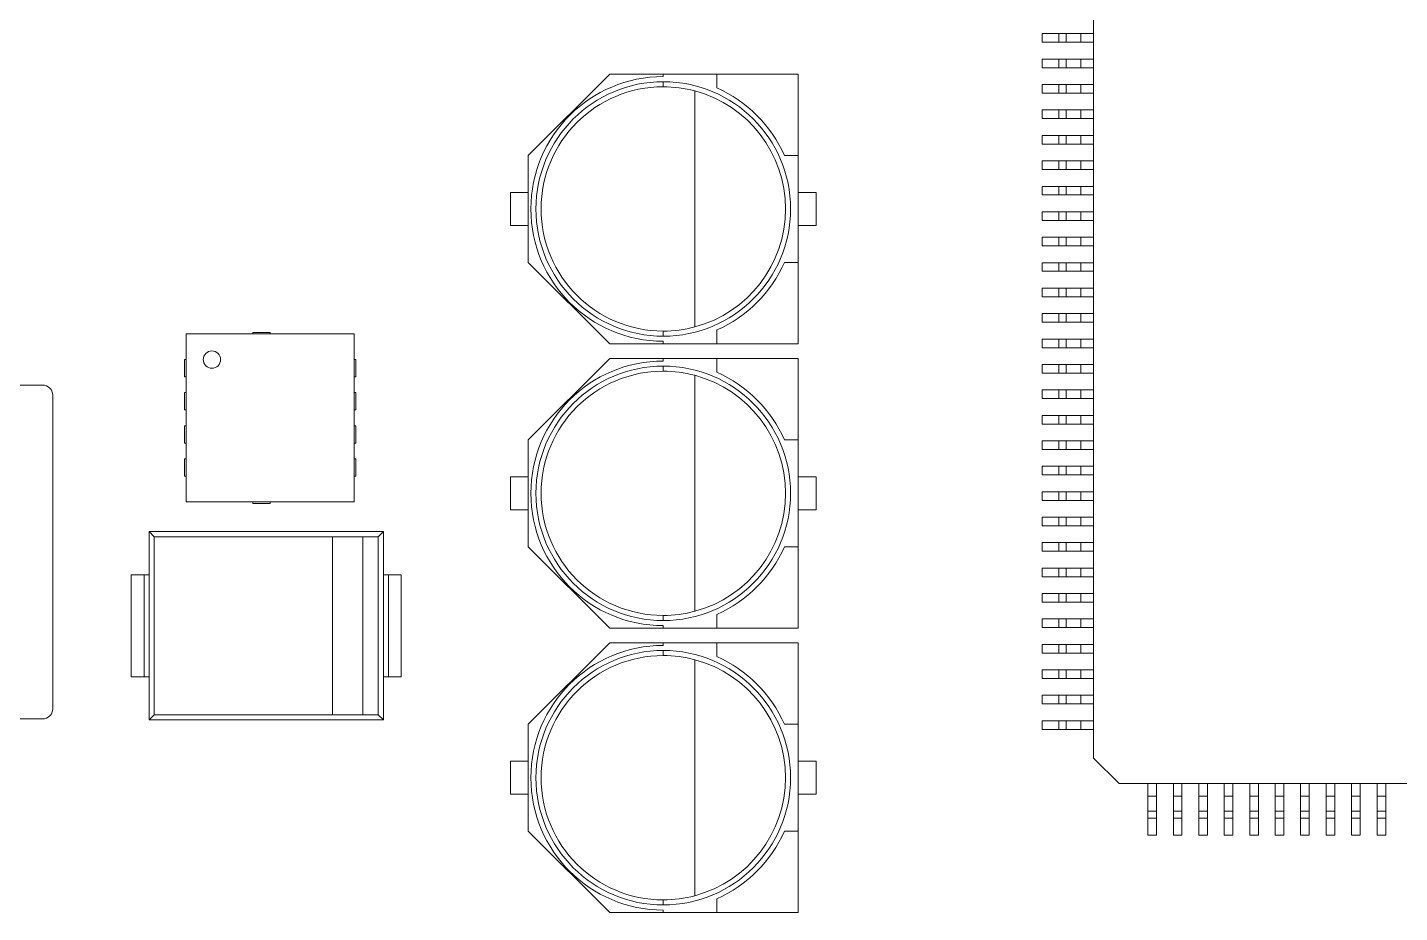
# Model space of a CAD drawing. Header units: millimetres. Extents: x 4 to 289, y 68 to 174.
# Drawn here: x 61.73 to 88.67, y 100.2 to 117.6 of the extents above; entities that cross this region are included whole.
import ezdxf

# ---------------------------------------------------------------- set-up
doc = ezdxf.new("R2010")
doc.units = ezdxf.units.MM
doc.layers.add('1', color=7, linetype='Continuous', true_color=0xffffff)

msp = doc.modelspace()

# ---------------------------------------------------------------- linework, layer by layer
at = {"layer": '1', "color": 155, "linetype": 'Continuous', "lineweight": 18}
for p, q in [((82.664, 122.039), (82.664, 103.239)), ((81.983, 117.474), (81.653, 117.474)), ((81.653, 117.474), (81.653, 117.304)), ((81.983, 117.304), (81.653, 117.304)), ((82.124, 117.474), (81.983, 117.474)), ((82.124, 117.304), (81.983, 117.304)), ((82.414, 117.474), (82.124, 117.474)), ((82.124, 117.474), (82.124, 117.304)), ((82.414, 117.304), (82.124, 117.304)), ((82.664, 117.474), (82.414, 117.474)), ((82.664, 117.304), (82.414, 117.304)), ((81.983, 116.974), (81.653, 116.974)), ((81.653, 116.974), (81.653, 116.804)), ((82.124, 116.974), (81.983, 116.974)), ((82.414, 116.974), (82.124, 116.974)), ((82.124, 116.974), (82.124, 116.804)), ((82.664, 116.974), (82.414, 116.974)), ((73.163, 116.68), (71.563, 115.08)), ((74.213, 116.68), (73.163, 116.68)), ((75.263, 116.68), (74.213, 116.68)), ((74.213, 116.63), (74.213, 116.68)), ((76.863, 116.68), (75.263, 116.68)), ((75.263, 116.68), (75.263, 116.409)), ((76.863, 115.08), (76.863, 116.68)), ((81.983, 116.804), (81.653, 116.804)), ((82.124, 116.804), (81.983, 116.804)), ((82.414, 116.804), (82.124, 116.804)), ((82.664, 116.804), (82.414, 116.804)), ((81.983, 116.474), (81.653, 116.474)), ((81.653, 116.474), (81.653, 116.304)), ((82.124, 116.474), (81.983, 116.474)), ((82.414, 116.474), (82.124, 116.474)), ((82.124, 116.474), (82.124, 116.304)), ((82.664, 116.474), (82.414, 116.474)), ((74.832, 116.349), (74.832, 111.711)), ((81.983, 116.304), (81.653, 116.304)), ((82.124, 116.304), (81.983, 116.304)), ((82.414, 116.304), (82.124, 116.304)), ((82.664, 116.304), (82.414, 116.304)), ((81.983, 115.974), (81.653, 115.974)), ((81.653, 115.974), (81.653, 115.804)), ((82.124, 115.974), (81.983, 115.974)), ((82.414, 115.974), (82.124, 115.974)), ((82.124, 115.974), (82.124, 115.804)), ((82.664, 115.974), (82.414, 115.974)), ((81.983, 115.804), (81.653, 115.804)), ((82.124, 115.804), (81.983, 115.804)), ((82.414, 115.804), (82.124, 115.804)), ((82.664, 115.804), (82.414, 115.804)), ((81.983, 115.474), (81.653, 115.474)), ((81.653, 115.474), (81.653, 115.304)), ((82.124, 115.474), (81.983, 115.474)), ((82.414, 115.474), (82.124, 115.474)), ((82.124, 115.474), (82.124, 115.304)), ((82.664, 115.474), (82.414, 115.474)), ((71.563, 115.08), (71.563, 112.98)), ((76.591, 115.08), (76.863, 115.08)), ((76.863, 112.98), (76.863, 115.08)), ((81.983, 115.304), (81.653, 115.304)), ((82.124, 115.304), (81.983, 115.304)), ((82.414, 115.304), (82.124, 115.304)), ((82.664, 115.304), (82.414, 115.304)), ((81.983, 114.974), (81.653, 114.974)), ((81.653, 114.974), (81.653, 114.804)), ((81.983, 114.804), (81.653, 114.804)), ((82.124, 114.974), (81.983, 114.974)), ((82.124, 114.804), (81.983, 114.804)), ((82.414, 114.974), (82.124, 114.974)), ((82.124, 114.974), (82.124, 114.804)), ((82.414, 114.804), (82.124, 114.804)), ((82.664, 114.974), (82.414, 114.974)), ((82.664, 114.804), (82.414, 114.804)), ((71.213, 113.705), (71.213, 114.355)), ((71.213, 114.355), (71.563, 114.355)), ((77.213, 114.355), (76.863, 114.355)), ((77.213, 114.355), (77.213, 113.705)), ((81.983, 114.474), (81.653, 114.474)), ((81.653, 114.474), (81.653, 114.304)), ((81.983, 114.304), (81.653, 114.304)), ((82.124, 114.474), (81.983, 114.474)), ((82.124, 114.304), (81.983, 114.304)), ((82.414, 114.474), (82.124, 114.474)), ((82.124, 114.474), (82.124, 114.304)), ((82.414, 114.304), (82.124, 114.304)), ((82.664, 114.474), (82.414, 114.474)), ((82.664, 114.304), (82.414, 114.304)), ((81.983, 113.974), (81.653, 113.974)), ((81.653, 113.974), (81.653, 113.804)), ((81.983, 113.804), (81.653, 113.804)), ((82.124, 113.974), (81.983, 113.974)), ((82.124, 113.804), (81.983, 113.804)), ((82.414, 113.974), (82.124, 113.974)), ((82.124, 113.974), (82.124, 113.804)), ((82.414, 113.804), (82.124, 113.804)), ((82.664, 113.974), (82.414, 113.974)), ((82.664, 113.804), (82.414, 113.804)), ((71.213, 113.705), (71.563, 113.705)), ((77.213, 113.705), (76.863, 113.705)), ((81.983, 113.474), (81.653, 113.474)), ((81.653, 113.474), (81.653, 113.304)), ((82.124, 113.474), (81.983, 113.474)), ((82.414, 113.474), (82.124, 113.474)), ((82.124, 113.474), (82.124, 113.304)), ((82.664, 113.474), (82.414, 113.474)), ((81.983, 113.304), (81.653, 113.304)), ((82.124, 113.304), (81.983, 113.304)), ((82.414, 113.304), (82.124, 113.304)), ((82.664, 113.304), (82.414, 113.304)), ((71.563, 112.98), (73.163, 111.38)), ((76.863, 112.98), (76.591, 112.98)), ((76.863, 111.38), (76.863, 112.98)), ((81.983, 112.974), (81.653, 112.974)), ((81.653, 112.974), (81.653, 112.804)), ((82.124, 112.974), (81.983, 112.974)), ((82.414, 112.974), (82.124, 112.974)), ((82.124, 112.974), (82.124, 112.804)), ((82.664, 112.974), (82.414, 112.974)), ((81.983, 112.804), (81.653, 112.804)), ((82.124, 112.804), (81.983, 112.804)), ((82.414, 112.804), (82.124, 112.804)), ((82.664, 112.804), (82.414, 112.804)), ((81.983, 112.474), (81.653, 112.474)), ((81.653, 112.474), (81.653, 112.304)), ((82.124, 112.474), (81.983, 112.474)), ((82.414, 112.474), (82.124, 112.474)), ((82.124, 112.474), (82.124, 112.304)), ((82.664, 112.474), (82.414, 112.474)), ((81.983, 112.304), (81.653, 112.304)), ((82.124, 112.304), (81.983, 112.304)), ((82.414, 112.304), (82.124, 112.304)), ((82.664, 112.304), (82.414, 112.304)), ((81.983, 111.974), (81.653, 111.974)), ((81.653, 111.804), (81.653, 111.974)), ((82.124, 111.974), (81.983, 111.974)), ((82.414, 111.974), (82.124, 111.974)), ((82.124, 111.804), (82.124, 111.974)), ((82.664, 111.974), (82.414, 111.974)), ((64.844, 111.575), (64.844, 108.275)), ((68.144, 111.575), (64.844, 111.575)), ((66.494, 111.605), (66.154, 111.605)), ((66.154, 111.605), (66.154, 111.575)), ((66.494, 111.575), (66.494, 111.605)), ((68.144, 108.275), (68.144, 111.575)), ((75.263, 111.652), (75.263, 111.38)), ((81.983, 111.804), (81.653, 111.804)), ((82.124, 111.804), (81.983, 111.804)), ((82.414, 111.804), (82.124, 111.804)), ((82.664, 111.804), (82.414, 111.804)), ((73.163, 111.38), (74.213, 111.38)), ((74.213, 111.38), (74.213, 111.43)), ((74.213, 111.38), (75.263, 111.38)), ((75.263, 111.38), (76.863, 111.38)), ((81.983, 111.474), (81.653, 111.474)), ((81.653, 111.304), (81.653, 111.474)), ((81.983, 111.304), (81.653, 111.304)), ((82.124, 111.474), (81.983, 111.474)), ((82.124, 111.304), (81.983, 111.304)), ((82.414, 111.474), (82.124, 111.474)), ((82.124, 111.304), (82.124, 111.474)), ((82.414, 111.304), (82.124, 111.304)), ((82.664, 111.474), (82.414, 111.474)), ((82.664, 111.304), (82.414, 111.304)), ((64.844, 111.07), (64.814, 111.07)), ((64.814, 111.07), (64.814, 110.73)), ((68.174, 111.07), (68.144, 111.07)), ((68.174, 110.73), (68.174, 111.07)), ((73.163, 111.092), (71.563, 109.492)), ((74.213, 111.092), (73.163, 111.092)), ((75.263, 111.092), (74.213, 111.092)), ((74.213, 111.042), (74.213, 111.092)), ((76.863, 111.092), (75.263, 111.092)), ((75.263, 111.092), (75.263, 110.821)), ((76.863, 109.492), (76.863, 111.092)), ((74.832, 110.761), (74.832, 106.123)), ((81.983, 110.974), (81.653, 110.974)), ((81.653, 110.804), (81.653, 110.974)), ((81.983, 110.804), (81.653, 110.804)), ((82.124, 110.974), (81.983, 110.974)), ((82.124, 110.804), (81.983, 110.804)), ((82.414, 110.974), (82.124, 110.974)), ((82.124, 110.804), (82.124, 110.974)), ((82.414, 110.804), (82.124, 110.804)), ((82.664, 110.974), (82.414, 110.974)), ((82.664, 110.804), (82.414, 110.804)), ((62.024, 110.569), (56.064, 110.569)), ((64.844, 110.73), (64.814, 110.73)), ((68.144, 110.73), (68.174, 110.73)), ((81.983, 110.474), (81.653, 110.474)), ((81.653, 110.304), (81.653, 110.474)), ((82.124, 110.474), (81.983, 110.474)), ((82.414, 110.474), (82.124, 110.474)), ((82.124, 110.304), (82.124, 110.474)), ((82.664, 110.474), (82.414, 110.474)), ((62.224, 104.209), (62.224, 110.369)), ((64.814, 110.42), (64.814, 110.08)), ((64.844, 110.42), (64.814, 110.42)), ((68.174, 110.42), (68.144, 110.42)), ((68.174, 110.08), (68.174, 110.42)), ((81.983, 110.304), (81.653, 110.304)), ((82.124, 110.304), (81.983, 110.304)), ((82.414, 110.304), (82.124, 110.304)), ((82.664, 110.304), (82.414, 110.304)), ((64.844, 110.08), (64.814, 110.08)), ((68.144, 110.08), (68.174, 110.08)), ((81.983, 109.974), (81.653, 109.974)), ((81.653, 109.804), (81.653, 109.974)), ((82.124, 109.974), (81.983, 109.974)), ((82.414, 109.974), (82.124, 109.974)), ((82.124, 109.804), (82.124, 109.974)), ((82.664, 109.974), (82.414, 109.974)), ((64.844, 109.77), (64.814, 109.77)), ((64.814, 109.77), (64.814, 109.43)), ((68.174, 109.77), (68.144, 109.77)), ((68.174, 109.43), (68.174, 109.77)), ((81.983, 109.804), (81.653, 109.804)), ((82.124, 109.804), (81.983, 109.804)), ((82.414, 109.804), (82.124, 109.804)), ((82.664, 109.804), (82.414, 109.804)), ((64.844, 109.43), (64.814, 109.43)), ((68.144, 109.43), (68.174, 109.43)), ((71.563, 109.492), (71.563, 107.392)), ((76.591, 109.492), (76.863, 109.492)), ((76.863, 107.392), (76.863, 109.492)), ((81.983, 109.474), (81.653, 109.474)), ((81.653, 109.304), (81.653, 109.474)), ((82.124, 109.474), (81.983, 109.474)), ((82.414, 109.474), (82.124, 109.474)), ((82.124, 109.304), (82.124, 109.474)), ((82.664, 109.474), (82.414, 109.474)), ((81.983, 109.304), (81.653, 109.304)), ((82.124, 109.304), (81.983, 109.304)), ((82.414, 109.304), (82.124, 109.304)), ((82.664, 109.304), (82.414, 109.304)), ((64.844, 109.12), (64.814, 109.12)), ((64.814, 109.12), (64.814, 108.78)), ((68.174, 109.12), (68.144, 109.12)), ((68.174, 108.78), (68.174, 109.12)), ((81.983, 108.974), (81.653, 108.974)), ((81.653, 108.804), (81.653, 108.974)), ((82.124, 108.974), (81.983, 108.974)), ((82.414, 108.974), (82.124, 108.974)), ((82.124, 108.804), (82.124, 108.974)), ((82.664, 108.974), (82.414, 108.974)), ((64.844, 108.78), (64.814, 108.78)), ((68.144, 108.78), (68.174, 108.78)), ((71.213, 108.117), (71.213, 108.767)), ((71.213, 108.767), (71.563, 108.767)), ((77.213, 108.767), (76.863, 108.767)), ((77.213, 108.767), (77.213, 108.117)), ((81.983, 108.804), (81.653, 108.804)), ((82.124, 108.804), (81.983, 108.804)), ((82.414, 108.804), (82.124, 108.804)), ((82.664, 108.804), (82.414, 108.804)), ((81.983, 108.474), (81.653, 108.474)), ((81.653, 108.304), (81.653, 108.474)), ((82.124, 108.474), (81.983, 108.474)), ((82.414, 108.474), (82.124, 108.474)), ((82.124, 108.304), (82.124, 108.474)), ((82.664, 108.474), (82.414, 108.474)), ((64.844, 108.275), (68.144, 108.275)), ((66.154, 108.275), (66.154, 108.245)), ((66.154, 108.245), (66.494, 108.245)), ((66.494, 108.245), (66.494, 108.275)), ((71.213, 108.117), (71.563, 108.117)), ((77.213, 108.117), (76.863, 108.117)), ((81.983, 108.304), (81.653, 108.304)), ((82.124, 108.304), (81.983, 108.304)), ((82.414, 108.304), (82.124, 108.304)), ((82.664, 108.304), (82.414, 108.304)), ((81.983, 107.974), (81.653, 107.974)), ((81.653, 107.804), (81.653, 107.974)), ((81.983, 107.804), (81.653, 107.804)), ((82.124, 107.974), (81.983, 107.974)), ((82.124, 107.804), (81.983, 107.804)), ((82.414, 107.974), (82.124, 107.974)), ((82.124, 107.804), (82.124, 107.974)), ((82.414, 107.804), (82.124, 107.804)), ((82.664, 107.974), (82.414, 107.974)), ((82.664, 107.804), (82.414, 107.804)), ((64.116, 107.689), (68.716, 107.689)), ((64.216, 107.589), (64.116, 107.689)), ((64.116, 106.839), (64.116, 107.689)), ((67.716, 107.589), (64.216, 107.589)), ((64.216, 107.589), (64.216, 104.089)), ((68.316, 107.589), (67.716, 107.589)), ((67.716, 107.589), (67.716, 104.089)), ((68.616, 107.589), (68.316, 107.589)), ((68.316, 104.089), (68.316, 107.589)), ((68.716, 107.689), (68.616, 107.589)), ((68.616, 104.089), (68.616, 107.589)), ((68.716, 107.689), (68.716, 106.839)), ((71.563, 107.392), (73.163, 105.792)), ((76.863, 107.392), (76.591, 107.392)), ((76.863, 105.792), (76.863, 107.392)), ((81.983, 107.474), (81.653, 107.474)), ((81.653, 107.304), (81.653, 107.474)), ((81.983, 107.304), (81.653, 107.304)), ((82.124, 107.474), (81.983, 107.474)), ((82.124, 107.304), (81.983, 107.304)), ((82.414, 107.474), (82.124, 107.474)), ((82.124, 107.304), (82.124, 107.474)), ((82.414, 107.304), (82.124, 107.304)), ((82.664, 107.474), (82.414, 107.474)), ((82.664, 107.304), (82.414, 107.304)), ((81.983, 106.974), (81.653, 106.974)), ((81.653, 106.804), (81.653, 106.974)), ((82.124, 106.974), (81.983, 106.974)), ((82.414, 106.974), (82.124, 106.974)), ((82.124, 106.804), (82.124, 106.974)), ((82.664, 106.974), (82.414, 106.974)), ((64.016, 106.839), (63.766, 106.839)), ((63.766, 106.839), (63.766, 104.839)), ((64.016, 106.839), (64.116, 106.839)), ((64.116, 106.839), (64.116, 104.839)), ((68.816, 106.839), (68.716, 106.839)), ((68.716, 106.839), (68.716, 104.839)), ((68.816, 106.839), (69.066, 106.839)), ((69.066, 106.839), (69.066, 104.839)), ((81.983, 106.804), (81.653, 106.804)), ((82.124, 106.804), (81.983, 106.804)), ((82.414, 106.804), (82.124, 106.804)), ((82.664, 106.804), (82.414, 106.804)), ((81.983, 106.474), (81.653, 106.474)), ((81.653, 106.304), (81.653, 106.474)), ((82.124, 106.474), (81.983, 106.474)), ((82.414, 106.474), (82.124, 106.474)), ((82.124, 106.304), (82.124, 106.474)), ((82.664, 106.474), (82.414, 106.474)), ((81.983, 106.304), (81.653, 106.304)), ((82.124, 106.304), (81.983, 106.304)), ((82.414, 106.304), (82.124, 106.304)), ((82.664, 106.304), (82.414, 106.304)), ((75.263, 106.064), (75.263, 105.792)), ((81.983, 105.974), (81.653, 105.974)), ((81.653, 105.804), (81.653, 105.974)), ((82.124, 105.974), (81.983, 105.974)), ((82.414, 105.974), (82.124, 105.974)), ((82.124, 105.804), (82.124, 105.974)), ((82.664, 105.974), (82.414, 105.974)), ((73.163, 105.792), (74.213, 105.792)), ((74.213, 105.792), (74.213, 105.842)), ((74.213, 105.792), (75.263, 105.792)), ((75.263, 105.792), (76.863, 105.792)), ((81.983, 105.804), (81.653, 105.804)), ((82.124, 105.804), (81.983, 105.804)), ((82.414, 105.804), (82.124, 105.804)), ((82.664, 105.804), (82.414, 105.804)), ((73.163, 105.504), (71.563, 103.904)), ((74.213, 105.504), (73.163, 105.504)), ((75.263, 105.504), (74.213, 105.504)), ((74.213, 105.454), (74.213, 105.504)), ((76.863, 105.504), (75.263, 105.504)), ((75.263, 105.504), (75.263, 105.233)), ((76.863, 103.904), (76.863, 105.504)), ((81.983, 105.474), (81.653, 105.474)), ((81.653, 105.304), (81.653, 105.474)), ((82.124, 105.474), (81.983, 105.474)), ((82.414, 105.474), (82.124, 105.474)), ((82.124, 105.304), (82.124, 105.474)), ((82.664, 105.474), (82.414, 105.474)), ((74.832, 105.173), (74.832, 100.535)), ((81.983, 105.304), (81.653, 105.304)), ((82.124, 105.304), (81.983, 105.304)), ((82.414, 105.304), (82.124, 105.304)), ((82.664, 105.304), (82.414, 105.304)), ((64.016, 104.839), (63.766, 104.839)), ((64.016, 104.839), (64.116, 104.839)), ((64.116, 103.989), (64.116, 104.839)), ((68.816, 104.839), (68.716, 104.839)), ((68.716, 104.839), (68.716, 103.989)), ((68.816, 104.839), (69.066, 104.839)), ((81.983, 104.974), (81.653, 104.974)), ((81.653, 104.804), (81.653, 104.974)), ((82.124, 104.974), (81.983, 104.974)), ((82.414, 104.974), (82.124, 104.974)), ((82.124, 104.804), (82.124, 104.974)), ((82.664, 104.974), (82.414, 104.974)), ((81.983, 104.804), (81.653, 104.804)), ((82.124, 104.804), (81.983, 104.804)), ((82.414, 104.804), (82.124, 104.804)), ((82.664, 104.804), (82.414, 104.804)), ((81.983, 104.474), (81.653, 104.474)), ((81.653, 104.304), (81.653, 104.474)), ((81.983, 104.304), (81.653, 104.304)), ((82.124, 104.474), (81.983, 104.474)), ((82.124, 104.304), (81.983, 104.304)), ((82.414, 104.474), (82.124, 104.474)), ((82.124, 104.304), (82.124, 104.474)), ((82.414, 104.304), (82.124, 104.304)), ((82.664, 104.474), (82.414, 104.474)), ((82.664, 104.304), (82.414, 104.304)), ((56.064, 104.009), (62.024, 104.009)), ((64.216, 104.089), (64.116, 103.989)), ((64.216, 104.089), (67.716, 104.089)), ((67.716, 104.089), (68.316, 104.089)), ((68.316, 104.089), (68.616, 104.089)), ((68.716, 103.989), (68.616, 104.089)), ((68.716, 103.989), (64.116, 103.989)), ((71.563, 103.904), (71.563, 101.804)), ((76.591, 103.904), (76.863, 103.904)), ((76.863, 101.804), (76.863, 103.904)), ((81.983, 103.974), (81.653, 103.974)), ((81.653, 103.804), (81.653, 103.974)), ((81.983, 103.804), (81.653, 103.804)), ((82.124, 103.974), (81.983, 103.974)), ((82.124, 103.804), (81.983, 103.804)), ((82.414, 103.974), (82.124, 103.974)), ((82.124, 103.804), (82.124, 103.974)), ((82.414, 103.804), (82.124, 103.804)), ((82.664, 103.974), (82.414, 103.974)), ((82.664, 103.804), (82.414, 103.804)), ((82.664, 103.239), (83.164, 102.739)), ((71.213, 102.529), (71.213, 103.179)), ((71.213, 103.179), (71.563, 103.179)), ((77.213, 103.179), (76.863, 103.179)), ((77.213, 103.179), (77.213, 102.529)), ((83.164, 102.739), (101.964, 102.739)), ((83.729, 102.739), (83.729, 102.489)), ((83.899, 102.739), (83.899, 102.489)), ((84.229, 102.739), (84.229, 102.489)), ((84.399, 102.739), (84.399, 102.489)), ((84.729, 102.739), (84.729, 102.489)), ((84.899, 102.739), (84.899, 102.489)), ((85.229, 102.739), (85.229, 102.489)), ((85.399, 102.739), (85.399, 102.489)), ((85.729, 102.739), (85.729, 102.489)), ((85.899, 102.739), (85.899, 102.489)), ((86.229, 102.739), (86.229, 102.489)), ((86.399, 102.739), (86.399, 102.489)), ((86.729, 102.739), (86.729, 102.489)), ((86.899, 102.739), (86.899, 102.489)), ((87.229, 102.739), (87.229, 102.489)), ((87.399, 102.739), (87.399, 102.489)), ((87.729, 102.739), (87.729, 102.489)), ((87.899, 102.739), (87.899, 102.489)), ((88.229, 102.739), (88.229, 102.489)), ((88.399, 102.739), (88.399, 102.489)), ((71.213, 102.529), (71.563, 102.529)), ((77.213, 102.529), (76.863, 102.529)), ((83.729, 102.489), (83.729, 102.199)), ((83.899, 102.489), (83.899, 102.199)), ((84.229, 102.489), (84.229, 102.199)), ((84.399, 102.489), (84.399, 102.199)), ((84.729, 102.489), (84.729, 102.199)), ((84.899, 102.489), (84.899, 102.199)), ((85.229, 102.489), (85.229, 102.199)), ((85.399, 102.489), (85.399, 102.199)), ((85.729, 102.489), (85.729, 102.199)), ((85.899, 102.489), (85.899, 102.199)), ((86.229, 102.489), (86.229, 102.199)), ((86.399, 102.489), (86.399, 102.199)), ((86.729, 102.489), (86.729, 102.199)), ((86.899, 102.489), (86.899, 102.199)), ((87.229, 102.489), (87.229, 102.199)), ((87.399, 102.489), (87.399, 102.199)), ((87.729, 102.489), (87.729, 102.199)), ((87.899, 102.489), (87.899, 102.199)), ((88.229, 102.489), (88.229, 102.199)), ((88.399, 102.489), (88.399, 102.199)), ((83.729, 102.199), (83.729, 102.059)), ((83.729, 102.199), (83.899, 102.199)), ((83.899, 102.199), (83.899, 102.059)), ((84.229, 102.199), (84.229, 102.059)), ((84.229, 102.199), (84.399, 102.199)), ((84.399, 102.199), (84.399, 102.059)), ((84.729, 102.199), (84.729, 102.059)), ((84.729, 102.199), (84.899, 102.199)), ((84.899, 102.199), (84.899, 102.059)), ((85.229, 102.199), (85.229, 102.059)), ((85.229, 102.199), (85.399, 102.199)), ((85.399, 102.199), (85.399, 102.059)), ((85.729, 102.199), (85.729, 102.059)), ((85.729, 102.199), (85.899, 102.199)), ((85.899, 102.199), (85.899, 102.059)), ((86.229, 102.199), (86.229, 102.059)), ((86.229, 102.199), (86.399, 102.199)), ((86.399, 102.199), (86.399, 102.059)), ((86.729, 102.199), (86.729, 102.059)), ((86.729, 102.199), (86.899, 102.199)), ((86.899, 102.199), (86.899, 102.059)), ((87.229, 102.199), (87.229, 102.059)), ((87.229, 102.199), (87.399, 102.199)), ((87.399, 102.199), (87.399, 102.059)), ((87.729, 102.199), (87.729, 102.059)), ((87.729, 102.199), (87.899, 102.199)), ((87.899, 102.199), (87.899, 102.059)), ((88.229, 102.199), (88.229, 102.059)), ((88.229, 102.199), (88.399, 102.199)), ((88.399, 102.199), (88.399, 102.059)), ((83.729, 102.059), (83.729, 101.728)), ((83.899, 102.059), (83.899, 101.728)), ((84.229, 102.059), (84.229, 101.728)), ((84.399, 102.059), (84.399, 101.728)), ((84.729, 102.059), (84.729, 101.728)), ((84.899, 102.059), (84.899, 101.728)), ((85.229, 102.059), (85.229, 101.728)), ((85.399, 102.059), (85.399, 101.728)), ((85.729, 102.059), (85.729, 101.728)), ((85.899, 102.059), (85.899, 101.728)), ((86.229, 102.059), (86.229, 101.728)), ((86.399, 102.059), (86.399, 101.728)), ((86.729, 102.059), (86.729, 101.728)), ((86.899, 102.059), (86.899, 101.728)), ((87.229, 102.059), (87.229, 101.728)), ((87.399, 102.059), (87.399, 101.728)), ((87.729, 102.059), (87.729, 101.728)), ((87.899, 102.059), (87.899, 101.728)), ((88.229, 102.059), (88.229, 101.728)), ((88.399, 102.059), (88.399, 101.728)), ((71.563, 101.804), (73.163, 100.204)), ((76.863, 101.804), (76.591, 101.804)), ((76.863, 100.204), (76.863, 101.804)), ((83.729, 101.728), (83.899, 101.728)), ((84.229, 101.728), (84.399, 101.728)), ((84.729, 101.728), (84.899, 101.728)), ((85.229, 101.728), (85.399, 101.728)), ((85.729, 101.728), (85.899, 101.728)), ((86.229, 101.728), (86.399, 101.728)), ((86.729, 101.728), (86.899, 101.728)), ((87.229, 101.728), (87.399, 101.728)), ((87.729, 101.728), (87.899, 101.728)), ((88.229, 101.728), (88.399, 101.728)), ((74.213, 100.204), (74.213, 100.254)), ((75.263, 100.476), (75.263, 100.204)), ((73.163, 100.204), (74.213, 100.204)), ((74.213, 100.204), (75.263, 100.204)), ((75.263, 100.204), (76.863, 100.204))]:
    msp.add_line(p, q, dxfattribs=at)
at = {"layer": '1', "color": 155, "linetype": 'Continuous', "lineweight": 13}
for p, q in [((81.983, 117.474), (81.983, 117.304)), ((82.414, 117.474), (82.414, 117.304)), ((81.983, 116.974), (81.983, 116.804)), ((82.414, 116.974), (82.414, 116.804)), ((74.213, 116.53), (74.213, 116.43)), ((81.983, 116.474), (81.983, 116.304)), ((82.414, 116.474), (82.414, 116.304)), ((81.983, 115.974), (81.983, 115.804)), ((82.414, 115.974), (82.414, 115.804)), ((81.983, 115.474), (81.983, 115.304)), ((82.414, 115.474), (82.414, 115.304)), ((81.983, 114.974), (81.983, 114.804)), ((82.414, 114.974), (82.414, 114.804)), ((81.983, 114.474), (81.983, 114.304)), ((82.414, 114.474), (82.414, 114.304)), ((81.983, 113.974), (81.983, 113.804)), ((82.414, 113.974), (82.414, 113.804)), ((81.983, 113.474), (81.983, 113.304)), ((82.414, 113.474), (82.414, 113.304)), ((81.983, 112.974), (81.983, 112.804)), ((82.414, 112.974), (82.414, 112.804)), ((81.983, 112.474), (81.983, 112.304)), ((82.414, 112.474), (82.414, 112.304)), ((81.983, 111.804), (81.983, 111.974)), ((82.414, 111.804), (82.414, 111.974)), ((74.213, 111.53), (74.213, 111.63)), ((81.983, 111.304), (81.983, 111.474)), ((82.414, 111.304), (82.414, 111.474)), ((74.213, 110.942), (74.213, 110.842)), ((81.983, 110.804), (81.983, 110.974)), ((82.414, 110.804), (82.414, 110.974)), ((81.983, 110.304), (81.983, 110.474)), ((82.414, 110.304), (82.414, 110.474)), ((81.983, 109.804), (81.983, 109.974)), ((82.414, 109.804), (82.414, 109.974)), ((81.983, 109.304), (81.983, 109.474)), ((82.414, 109.304), (82.414, 109.474)), ((81.983, 108.804), (81.983, 108.974)), ((82.414, 108.804), (82.414, 108.974)), ((81.983, 108.304), (81.983, 108.474)), ((82.414, 108.304), (82.414, 108.474)), ((81.983, 107.804), (81.983, 107.974)), ((82.414, 107.804), (82.414, 107.974)), ((81.983, 107.304), (81.983, 107.474)), ((82.414, 107.304), (82.414, 107.474)), ((81.983, 106.804), (81.983, 106.974)), ((82.414, 106.804), (82.414, 106.974)), ((64.016, 106.839), (64.016, 104.839)), ((68.816, 106.839), (68.816, 104.839)), ((81.983, 106.304), (81.983, 106.474)), ((82.414, 106.304), (82.414, 106.474)), ((74.213, 105.942), (74.213, 106.042)), ((81.983, 105.804), (81.983, 105.974)), ((82.414, 105.804), (82.414, 105.974)), ((74.213, 105.354), (74.213, 105.254)), ((81.983, 105.304), (81.983, 105.474)), ((82.414, 105.304), (82.414, 105.474)), ((81.983, 104.804), (81.983, 104.974)), ((82.414, 104.804), (82.414, 104.974)), ((81.983, 104.304), (81.983, 104.474)), ((82.414, 104.304), (82.414, 104.474)), ((81.983, 103.804), (81.983, 103.974)), ((82.414, 103.804), (82.414, 103.974)), ((83.729, 102.489), (83.899, 102.489)), ((84.229, 102.489), (84.399, 102.489)), ((84.729, 102.489), (84.899, 102.489)), ((85.229, 102.489), (85.399, 102.489)), ((85.729, 102.489), (85.899, 102.489)), ((86.229, 102.489), (86.399, 102.489)), ((86.729, 102.489), (86.899, 102.489)), ((87.229, 102.489), (87.399, 102.489)), ((87.729, 102.489), (87.899, 102.489)), ((88.229, 102.489), (88.399, 102.489)), ((83.729, 102.059), (83.899, 102.059)), ((84.229, 102.059), (84.399, 102.059)), ((84.729, 102.059), (84.899, 102.059)), ((85.229, 102.059), (85.399, 102.059)), ((85.729, 102.059), (85.899, 102.059)), ((86.229, 102.059), (86.399, 102.059)), ((86.729, 102.059), (86.899, 102.059)), ((87.229, 102.059), (87.399, 102.059)), ((87.729, 102.059), (87.899, 102.059)), ((88.229, 102.059), (88.399, 102.059)), ((74.213, 100.354), (74.213, 100.454))]:
    msp.add_line(p, q, dxfattribs=at)
at = {"layer": '1', "color": 155, "linetype": 'Continuous', "lineweight": 18}
for centre, radius, start, end in [((74.213, 114.03), 2.6, 90, 270), ((74.213, 114.03), 2.5, 90, 270), ((74.213, 114.03), 2.5, 270, 90), ((74.213, 114.03), 2.6, 23.8188, 66.1812), ((74.213, 114.03), 2.4, 284.9476, 75.0524), ((74.213, 114.03), 2.6, 293.8188, 336.1812), ((65.349, 111.07), 0.17, 90, 270), ((65.349, 111.07), 0.17, 90, 270), ((65.349, 111.07), 0.17, 270, 90), ((65.349, 111.07), 0.17, 270, 90), ((74.213, 108.442), 2.6, 90, 270), ((74.213, 108.442), 2.5, 90, 270), ((74.213, 108.442), 2.5, 270, 90), ((74.213, 108.442), 2.4, 284.9476, 75.0524), ((74.213, 108.442), 2.6, 23.8188, 66.1812), ((62.024, 110.369), 0.2, 360, 90), ((74.213, 108.442), 2.6, 293.8188, 336.1812), ((74.213, 102.854), 2.6, 90, 270), ((74.213, 102.854), 2.5, 90, 270), ((74.213, 102.854), 2.5, 270, 90), ((74.213, 102.854), 2.4, 284.9476, 75.0524), ((74.213, 102.854), 2.6, 23.8188, 66.1812), ((62.024, 104.209), 0.2, 270, 0), ((74.213, 102.854), 2.6, 293.8188, 336.1812)]:
    msp.add_arc(centre, radius, start, end, dxfattribs=at)
at = {"layer": '1', "color": 155, "linetype": 'Continuous', "lineweight": 13}
for centre, start, end in [((74.213, 114.03), 90, 270), ((74.213, 114.03), 75.0524, 90), ((74.213, 114.03), 270, 284.9476), ((74.213, 108.442), 90, 270), ((74.213, 108.442), 75.0524, 90), ((74.213, 108.442), 270, 284.9476), ((74.213, 102.854), 90, 270), ((74.213, 102.854), 75.0524, 90), ((74.213, 102.854), 270, 284.9476)]:
    msp.add_arc(centre, 2.4, start, end, dxfattribs=at)

doc.saveas('drawing.dxf')
